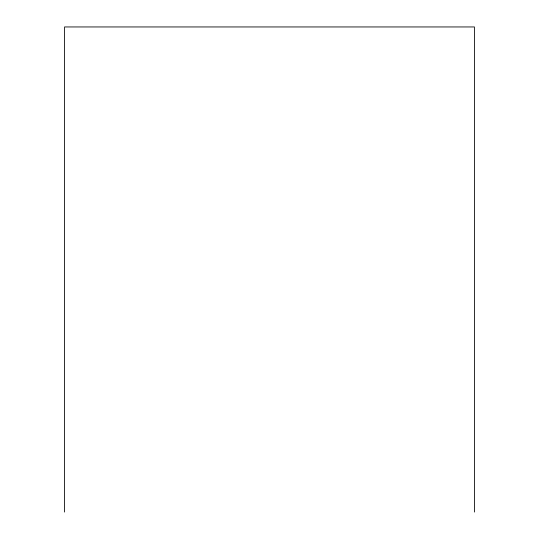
<?xml version="1.0" encoding="UTF-8"?>
<svg xmlns="http://www.w3.org/2000/svg" width="539" height="539" viewBox="0 0 539 539"><rect width="100%" height="100%" fill="white"/><g stroke="black" fill="none" stroke-linecap="round" stroke-linejoin="round"><path stroke-width="0.81" d="M474.435 512.05L474.435 26.95L64.565 26.95L64.565 512.05"/></g></svg>
